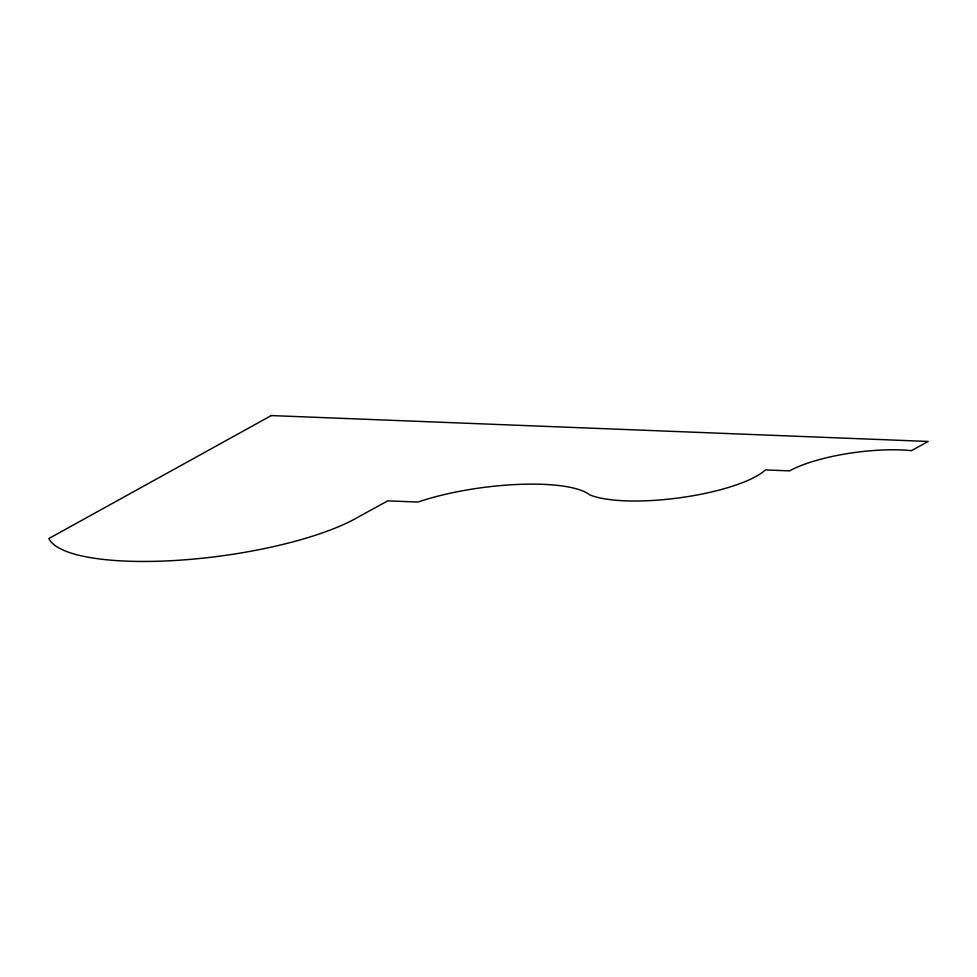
<?xml version="1.0" encoding="UTF-8"?>
<svg xmlns="http://www.w3.org/2000/svg" width="977" height="977" viewBox="0 0 977 977"><rect width="100%" height="100%" fill="white"/><g stroke="black" fill="none" stroke-linecap="round" stroke-linejoin="round"><path stroke-width="1.47" d="M271.288 415.567L48.85 538.547A168.044 43.77 -7.6 0 0 181.722 560.041A168.044 43.77 -7.6 0 0 359.487 516.357L387.747 500.859L417.948 502.056A108.557 28.284 -7.6 0 1 589.546 494.753A95.856 24.975 -7.6 0 0 681.299 497.574A95.856 24.975 -7.6 0 0 765.455 469.925L789.624 470.877A81.286 21.176 -7.6 0 1 911.443 450.678L928.15 441.445L271.288 415.567"/></g></svg>
